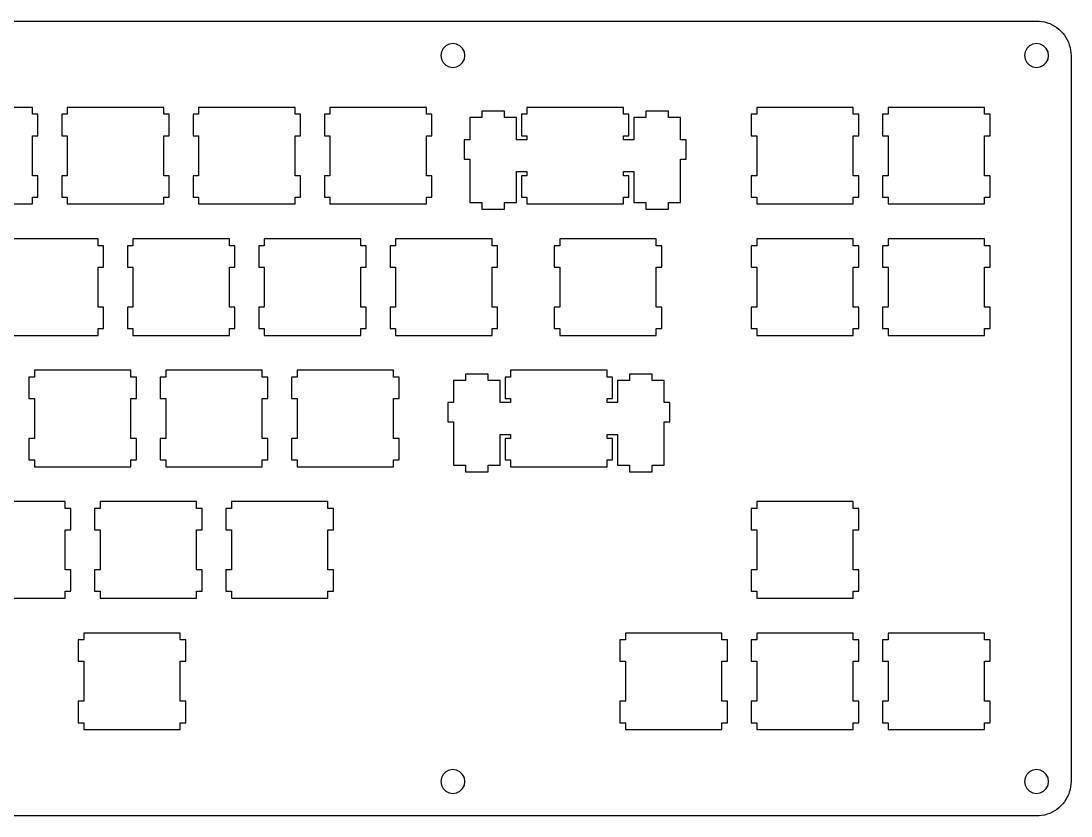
# Model space of a CAD drawing. Extents: x 0 to 349, y 0 to 115.
# Drawn here: x 196.4 to 348.7, y 0.1 to 115.3 of the extents above; entities that cross this region are included whole.
import ezdxf

# ---------------------------------------------------------------- set-up
doc = ezdxf.new("R2010")
doc.units = 0
doc.header["$MEASUREMENT"] = 0

msp = doc.modelspace()

# ---------------------------------------------------------------- linework, layer by layer
at = {"color": 0}
for p, q in [((5.0946, 115.343), (343.708, 115.342)), ((343.708, 115.342), (344.1, 115.328)), ((344.1, 115.328), (344.49, 115.282)), ((344.49, 115.282), (344.875, 115.204)), ((344.875, 115.204), (345.252, 115.098)), ((345.252, 115.098), (345.62, 114.961)), ((345.62, 114.961), (345.977, 114.799)), ((345.977, 114.799), (346.32, 114.607)), ((346.32, 114.607), (346.647, 114.388)), ((346.647, 114.388), (346.954, 114.146)), ((346.954, 114.146), (347.244, 113.878)), ((347.244, 113.878), (347.509, 113.592)), ((347.509, 113.592), (347.752, 113.283)), ((347.752, 113.283), (347.971, 112.955)), ((347.971, 112.955), (348.163, 112.612)), ((257.639, 111.373), (257.39, 110.883)), ((258.025, 111.758), (257.639, 111.373)), ((258.513, 112.007), (258.025, 111.758)), ((259.055, 112.094), (258.513, 112.007)), ((259.595, 112.007), (259.055, 112.094)), ((260.083, 111.758), (259.595, 112.007)), ((260.47, 111.373), (260.083, 111.758)), ((260.719, 110.883), (260.47, 111.373)), ((342.292, 111.373), (342.044, 110.883)), ((342.678, 111.758), (342.292, 111.373)), ((343.167, 112.007), (342.678, 111.758)), ((343.708, 112.094), (343.167, 112.007)), ((344.249, 112.007), (343.708, 112.094)), ((344.737, 111.758), (344.249, 112.007)), ((345.124, 111.373), (344.737, 111.758)), ((345.372, 110.883), (345.124, 111.373)), ((348.163, 112.612), (348.327, 112.256)), ((348.327, 112.256), (348.463, 111.888)), ((348.463, 111.888), (348.569, 111.51)), ((348.569, 111.51), (348.646, 111.125)), ((257.39, 110.883), (257.304, 110.344)), ((257.304, 110.344), (257.39, 109.802)), ((257.39, 109.802), (257.639, 109.316)), ((260.47, 109.316), (260.719, 109.802)), ((260.805, 110.344), (260.719, 110.883)), ((260.719, 109.802), (260.805, 110.344)), ((342.044, 110.883), (341.957, 110.344)), ((341.957, 110.344), (342.044, 109.802)), ((342.044, 109.802), (342.292, 109.316)), ((345.124, 109.316), (345.372, 109.802)), ((345.458, 110.344), (345.372, 110.883)), ((345.372, 109.802), (345.458, 110.344)), ((348.646, 111.125), (348.693, 110.735)), ((348.693, 110.735), (348.708, 110.344)), ((348.708, 110.344), (348.708, 5.09185)), ((257.639, 109.316), (258.025, 108.927)), ((258.025, 108.927), (258.513, 108.678)), ((258.513, 108.678), (259.055, 108.593)), ((259.055, 108.593), (259.595, 108.678)), ((259.595, 108.678), (260.083, 108.927)), ((260.083, 108.927), (260.47, 109.316)), ((342.292, 109.316), (342.678, 108.927)), ((342.678, 108.927), (343.167, 108.678)), ((343.167, 108.678), (343.708, 108.593)), ((343.708, 108.593), (344.249, 108.678)), ((344.249, 108.678), (344.737, 108.927)), ((344.737, 108.927), (345.124, 109.316)), ((198.07, 102.818), (184.07, 102.818)), ((198.07, 101.819), (198.07, 102.818)), ((203.12, 102.818), (203.12, 101.819)), ((217.12, 102.818), (203.12, 102.818)), ((217.12, 101.819), (217.12, 102.818)), ((222.17, 102.818), (222.17, 101.819)), ((236.17, 102.818), (222.17, 102.818)), ((236.17, 101.819), (236.17, 102.818)), ((241.22, 102.818), (241.22, 101.819)), ((255.22, 102.818), (241.22, 102.818)), ((255.22, 101.819), (255.22, 102.818)), ((266.544, 102.267), (263.245, 102.267)), ((263.245, 102.267), (263.245, 101.348)), ((266.544, 101.348), (266.544, 102.267)), ((269.795, 102.818), (269.795, 101.819)), ((283.795, 102.818), (269.795, 102.818)), ((283.795, 101.819), (283.795, 102.818)), ((290.344, 102.267), (287.045, 102.267)), ((287.045, 102.267), (287.045, 101.348)), ((290.344, 101.348), (290.344, 102.267)), ((303.131, 102.818), (303.131, 101.819)), ((317.132, 102.818), (303.131, 102.818)), ((317.132, 101.819), (317.132, 102.818)), ((322.181, 102.818), (322.181, 101.819)), ((336.182, 102.818), (322.181, 102.818)), ((336.182, 101.819), (336.182, 102.818)), ((198.87, 101.819), (198.07, 101.819)), ((198.87, 98.7171), (198.87, 101.819)), ((203.12, 101.819), (202.319, 101.819)), ((202.319, 101.819), (202.319, 98.7171)), ((217.92, 101.819), (217.12, 101.819)), ((217.92, 98.7171), (217.92, 101.819)), ((222.17, 101.819), (221.369, 101.819)), ((221.369, 101.819), (221.369, 98.7171)), ((236.97, 101.819), (236.17, 101.819)), ((236.97, 98.7171), (236.97, 101.819)), ((241.22, 101.819), (240.419, 101.819)), ((240.419, 101.819), (240.419, 98.7171)), ((256.02, 101.819), (255.22, 101.819)), ((256.02, 98.7171), (256.02, 101.819)), ((263.245, 101.348), (261.52, 101.348)), ((261.52, 101.348), (261.52, 98.1177)), ((268.27, 101.348), (266.544, 101.348)), ((268.27, 98.1177), (268.27, 101.348)), ((269.795, 101.819), (268.994, 101.819)), ((268.994, 101.819), (268.994, 98.7171)), ((284.595, 101.819), (283.795, 101.819)), ((284.595, 98.7171), (284.595, 101.819)), ((287.045, 101.348), (285.32, 101.348)), ((285.32, 101.348), (285.32, 98.1177)), ((292.07, 101.348), (290.344, 101.348)), ((292.07, 98.1177), (292.07, 101.348)), ((303.131, 101.819), (302.332, 101.819)), ((302.332, 101.819), (302.332, 98.7171)), ((317.931, 101.819), (317.132, 101.819)), ((317.931, 98.7171), (317.931, 101.819)), ((322.181, 101.819), (321.382, 101.819)), ((321.382, 101.819), (321.382, 98.7171)), ((336.981, 101.819), (336.182, 101.819)), ((336.981, 98.7171), (336.981, 101.819)), ((198.07, 92.9185), (198.07, 98.7171)), ((198.07, 98.7171), (198.87, 98.7171)), ((202.319, 98.7171), (203.12, 98.7171)), ((203.12, 98.7171), (203.12, 92.9185)), ((217.12, 92.9185), (217.12, 98.7171)), ((217.12, 98.7171), (217.92, 98.7171)), ((221.369, 98.7171), (222.17, 98.7171)), ((222.17, 98.7171), (222.17, 92.9185)), ((236.17, 92.9185), (236.17, 98.7171)), ((236.17, 98.7171), (236.97, 98.7171)), ((240.419, 98.7171), (241.22, 98.7171)), ((241.22, 98.7171), (241.22, 92.9185)), ((255.22, 92.9185), (255.22, 98.7171)), ((255.22, 98.7171), (256.02, 98.7171)), ((261.52, 98.1177), (260.695, 98.1177)), ((260.695, 98.1177), (260.695, 95.3188)), ((269.795, 98.1177), (268.27, 98.1177)), ((268.994, 98.7171), (269.795, 98.7171)), ((269.795, 98.7171), (269.795, 98.1177)), ((283.795, 98.1177), (283.795, 98.7171)), ((283.795, 98.7171), (284.595, 98.7171)), ((285.32, 98.1177), (283.795, 98.1177)), ((292.895, 98.1177), (292.07, 98.1177)), ((292.895, 95.3188), (292.895, 98.1177)), ((302.332, 98.7171), (303.131, 98.7171)), ((303.131, 98.7171), (303.131, 92.9185)), ((317.132, 92.9185), (317.132, 98.7171)), ((317.132, 98.7171), (317.931, 98.7171)), ((321.382, 98.7171), (322.181, 98.7171)), ((322.181, 98.7171), (322.181, 92.9185)), ((336.182, 92.9185), (336.182, 98.7171)), ((336.182, 98.7171), (336.981, 98.7171)), ((260.695, 95.3188), (261.52, 95.3188)), ((261.52, 95.3188), (261.52, 89.0475)), ((292.07, 89.0475), (292.07, 95.3188)), ((292.07, 95.3188), (292.895, 95.3188)), ((198.87, 92.9185), (198.07, 92.9185)), ((198.87, 89.8179), (198.87, 92.9185)), ((203.12, 92.9185), (202.319, 92.9185)), ((202.319, 92.9185), (202.319, 89.8179)), ((217.92, 92.9185), (217.12, 92.9185)), ((217.92, 89.8179), (217.92, 92.9185)), ((222.17, 92.9185), (221.369, 92.9185)), ((221.369, 92.9185), (221.369, 89.8179)), ((236.97, 92.9185), (236.17, 92.9185)), ((236.97, 89.8179), (236.97, 92.9185)), ((241.22, 92.9185), (240.419, 92.9185)), ((240.419, 92.9185), (240.419, 89.8179)), ((256.02, 92.9185), (255.22, 92.9185)), ((256.02, 89.8179), (256.02, 92.9185)), ((268.27, 89.0475), (268.27, 93.5179)), ((268.27, 93.5179), (269.795, 93.5179)), ((269.795, 92.9185), (268.994, 92.9185)), ((268.994, 92.9185), (268.994, 89.8179)), ((269.795, 93.5179), (269.795, 92.9185)), ((283.795, 92.9185), (283.795, 93.5179)), ((283.795, 93.5179), (285.32, 93.5179)), ((284.595, 92.9185), (283.795, 92.9185)), ((284.595, 89.8179), (284.595, 92.9185)), ((285.32, 93.5179), (285.32, 89.0475)), ((303.131, 92.9185), (302.332, 92.9185)), ((302.332, 92.9185), (302.332, 89.8179)), ((317.931, 92.9185), (317.132, 92.9185)), ((317.931, 89.8179), (317.931, 92.9185)), ((322.181, 92.9185), (321.382, 92.9185)), ((321.382, 92.9185), (321.382, 89.8179)), ((336.981, 92.9185), (336.182, 92.9185)), ((336.981, 89.8179), (336.981, 92.9185)), ((184.07, 88.8175), (198.07, 88.8175)), ((198.07, 88.8175), (198.07, 89.8179)), ((198.07, 89.8179), (198.87, 89.8179)), ((202.319, 89.8179), (203.12, 89.8179)), ((203.12, 89.8179), (203.12, 88.8175)), ((203.12, 88.8175), (217.12, 88.8175)), ((217.12, 88.8175), (217.12, 89.8179)), ((217.12, 89.8179), (217.92, 89.8179)), ((221.369, 89.8179), (222.17, 89.8179)), ((222.17, 89.8179), (222.17, 88.8175)), ((222.17, 88.8175), (236.17, 88.8175)), ((236.17, 88.8175), (236.17, 89.8179)), ((236.17, 89.8179), (236.97, 89.8179)), ((240.419, 89.8179), (241.22, 89.8179)), ((241.22, 89.8179), (241.22, 88.8175)), ((241.22, 88.8175), (255.22, 88.8175)), ((255.22, 88.8175), (255.22, 89.8179)), ((255.22, 89.8179), (256.02, 89.8179)), ((261.52, 89.0475), (263.245, 89.0475)), ((263.245, 89.0475), (263.245, 88.0678)), ((266.544, 88.0678), (266.544, 89.0475)), ((266.544, 89.0475), (268.27, 89.0475)), ((268.994, 89.8179), (269.795, 89.8179)), ((269.795, 89.8179), (269.795, 88.8175)), ((269.795, 88.8175), (283.795, 88.8175)), ((283.795, 88.8175), (283.795, 89.8179)), ((283.795, 89.8179), (284.595, 89.8179)), ((285.32, 89.0475), (287.045, 89.0475)), ((287.045, 89.0475), (287.045, 88.0678)), ((290.344, 88.0678), (290.344, 89.0475)), ((290.344, 89.0475), (292.07, 89.0475)), ((302.332, 89.8179), (303.131, 89.8179)), ((303.131, 89.8179), (303.131, 88.8175)), ((303.131, 88.8175), (317.132, 88.8175)), ((317.132, 88.8175), (317.132, 89.8179)), ((317.132, 89.8179), (317.931, 89.8179)), ((321.382, 89.8179), (322.181, 89.8179)), ((322.181, 89.8179), (322.181, 88.8175)), ((322.181, 88.8175), (336.182, 88.8175)), ((336.182, 88.8175), (336.182, 89.8179)), ((336.182, 89.8179), (336.981, 89.8179)), ((263.245, 88.0678), (266.544, 88.0678)), ((287.045, 88.0678), (290.344, 88.0678)), ((207.595, 83.7681), (193.595, 83.7681)), ((207.595, 82.7691), (207.595, 83.7681)), ((212.645, 83.7681), (212.645, 82.7691)), ((226.645, 83.7681), (212.645, 83.7681)), ((226.645, 82.7691), (226.645, 83.7681)), ((231.695, 83.7681), (231.695, 82.7691)), ((245.695, 83.7681), (231.695, 83.7681)), ((245.695, 82.7691), (245.695, 83.7681)), ((250.745, 83.7681), (250.745, 82.7691)), ((264.745, 83.7681), (250.745, 83.7681)), ((264.745, 82.7691), (264.745, 83.7681)), ((274.556, 83.7681), (274.556, 82.7691)), ((288.557, 83.7681), (274.556, 83.7681)), ((288.557, 82.7691), (288.557, 83.7681)), ((303.131, 83.7681), (303.131, 82.7691)), ((317.132, 83.7681), (303.131, 83.7681)), ((317.132, 82.7691), (317.132, 83.7681)), ((322.181, 83.7681), (322.181, 82.7691)), ((336.182, 83.7681), (322.181, 83.7681)), ((336.182, 82.7691), (336.182, 83.7681)), ((208.395, 82.7691), (207.595, 82.7691)), ((208.395, 79.6671), (208.395, 82.7691)), ((212.645, 82.7691), (211.844, 82.7691)), ((211.844, 82.7691), (211.844, 79.6671)), ((227.445, 82.7691), (226.645, 82.7691)), ((227.445, 79.6671), (227.445, 82.7691)), ((231.695, 82.7691), (230.894, 82.7691)), ((230.894, 82.7691), (230.894, 79.6671)), ((246.495, 82.7691), (245.695, 82.7691)), ((246.495, 79.6671), (246.495, 82.7691)), ((250.745, 82.7691), (249.944, 82.7691)), ((249.944, 82.7691), (249.944, 79.6671)), ((265.545, 82.7691), (264.745, 82.7691)), ((265.545, 79.6671), (265.545, 82.7691)), ((274.556, 82.7691), (273.757, 82.7691)), ((273.757, 82.7691), (273.757, 79.6671)), ((289.356, 82.7691), (288.557, 82.7691)), ((289.356, 79.6671), (289.356, 82.7691)), ((303.131, 82.7691), (302.332, 82.7691)), ((302.332, 82.7691), (302.332, 79.6671)), ((317.931, 82.7691), (317.132, 82.7691)), ((317.931, 79.6671), (317.931, 82.7691)), ((322.181, 82.7691), (321.382, 82.7691)), ((321.382, 82.7691), (321.382, 79.6671)), ((336.981, 82.7691), (336.182, 82.7691)), ((336.981, 79.6671), (336.981, 82.7691)), ((207.595, 73.8671), (207.595, 79.6671)), ((207.595, 79.6671), (208.395, 79.6671)), ((211.844, 79.6671), (212.645, 79.6671)), ((212.645, 79.6671), (212.645, 73.8671)), ((226.645, 73.8671), (226.645, 79.6671)), ((226.645, 79.6671), (227.445, 79.6671)), ((230.894, 79.6671), (231.695, 79.6671)), ((231.695, 79.6671), (231.695, 73.8671)), ((245.695, 73.8671), (245.695, 79.6671)), ((245.695, 79.6671), (246.495, 79.6671)), ((249.944, 79.6671), (250.745, 79.6671)), ((250.745, 79.6671), (250.745, 73.8671)), ((264.745, 73.8671), (264.745, 79.6671)), ((264.745, 79.6671), (265.545, 79.6671)), ((273.757, 79.6671), (274.556, 79.6671)), ((274.556, 79.6671), (274.556, 73.8671)), ((288.557, 73.8671), (288.557, 79.6671)), ((288.557, 79.6671), (289.356, 79.6671)), ((302.332, 79.6671), (303.131, 79.6671)), ((303.131, 79.6671), (303.131, 73.8671)), ((317.132, 73.8671), (317.132, 79.6671)), ((317.132, 79.6671), (317.931, 79.6671)), ((321.382, 79.6671), (322.181, 79.6671)), ((322.181, 79.6671), (322.181, 73.8671)), ((336.182, 73.8671), (336.182, 79.6671)), ((336.182, 79.6671), (336.981, 79.6671)), ((208.395, 73.8671), (207.595, 73.8671)), ((208.395, 70.7679), (208.395, 73.8671)), ((212.645, 73.8671), (211.844, 73.8671)), ((211.844, 73.8671), (211.844, 70.7679)), ((227.445, 73.8671), (226.645, 73.8671)), ((227.445, 70.7679), (227.445, 73.8671)), ((231.695, 73.8671), (230.894, 73.8671)), ((230.894, 73.8671), (230.894, 70.7679)), ((246.495, 73.8671), (245.695, 73.8671)), ((246.495, 70.7679), (246.495, 73.8671)), ((250.745, 73.8671), (249.944, 73.8671)), ((249.944, 73.8671), (249.944, 70.7679)), ((265.545, 73.8671), (264.745, 73.8671)), ((265.545, 70.7679), (265.545, 73.8671)), ((274.556, 73.8671), (273.757, 73.8671)), ((273.757, 73.8671), (273.757, 70.7679)), ((289.356, 73.8671), (288.557, 73.8671)), ((289.356, 70.7679), (289.356, 73.8671)), ((303.131, 73.8671), (302.332, 73.8671)), ((302.332, 73.8671), (302.332, 70.7679)), ((317.931, 73.8671), (317.132, 73.8671)), ((317.931, 70.7679), (317.931, 73.8671)), ((322.181, 73.8671), (321.382, 73.8671)), ((321.382, 73.8671), (321.382, 70.7679)), ((336.981, 73.8671), (336.182, 73.8671)), ((336.981, 70.7679), (336.981, 73.8671)), ((207.595, 69.7675), (207.595, 70.7679)), ((207.595, 70.7679), (208.395, 70.7679)), ((211.844, 70.7679), (212.645, 70.7679)), ((212.645, 70.7679), (212.645, 69.7675)), ((226.645, 69.7675), (226.645, 70.7679)), ((226.645, 70.7679), (227.445, 70.7679)), ((230.894, 70.7679), (231.695, 70.7679)), ((231.695, 70.7679), (231.695, 69.7675)), ((245.695, 69.7675), (245.695, 70.7679)), ((245.695, 70.7679), (246.495, 70.7679)), ((249.944, 70.7679), (250.745, 70.7679)), ((250.745, 70.7679), (250.745, 69.7675)), ((264.745, 69.7675), (264.745, 70.7679)), ((264.745, 70.7679), (265.545, 70.7679)), ((273.757, 70.7679), (274.556, 70.7679)), ((274.556, 70.7679), (274.556, 69.7675)), ((288.557, 69.7675), (288.557, 70.7679)), ((288.557, 70.7679), (289.356, 70.7679)), ((302.332, 70.7679), (303.131, 70.7679)), ((303.131, 70.7679), (303.131, 69.7675)), ((317.132, 69.7675), (317.132, 70.7679)), ((317.132, 70.7679), (317.931, 70.7679)), ((321.382, 70.7679), (322.181, 70.7679)), ((322.181, 70.7679), (322.181, 69.7675)), ((336.182, 69.7675), (336.182, 70.7679)), ((336.182, 70.7679), (336.981, 70.7679)), ((193.595, 69.7675), (207.595, 69.7675)), ((212.645, 69.7675), (226.645, 69.7675)), ((231.695, 69.7675), (245.695, 69.7675)), ((250.745, 69.7675), (264.745, 69.7675)), ((274.556, 69.7675), (288.557, 69.7675)), ((303.131, 69.7675), (317.132, 69.7675)), ((322.181, 69.7675), (336.182, 69.7675)), ((198.356, 64.7181), (198.356, 63.7191)), ((212.357, 64.7181), (198.356, 64.7181)), ((212.357, 63.7191), (212.357, 64.7181)), ((217.406, 64.7181), (217.406, 63.7191)), ((231.407, 64.7181), (217.406, 64.7181)), ((231.407, 63.7191), (231.407, 64.7181)), ((236.456, 64.7181), (236.456, 63.7191)), ((250.457, 64.7181), (236.456, 64.7181)), ((250.457, 63.7191), (250.457, 64.7181)), ((264.163, 64.1671), (260.863, 64.1671)), ((260.863, 64.1671), (260.863, 63.2478)), ((264.163, 63.2478), (264.163, 64.1671)), ((267.413, 64.7181), (267.413, 63.7191)), ((281.413, 64.7181), (267.413, 64.7181)), ((281.413, 63.7191), (281.413, 64.7181)), ((287.963, 64.1671), (284.663, 64.1671)), ((284.663, 64.1671), (284.663, 63.2478)), ((287.963, 63.2478), (287.963, 64.1671)), ((198.356, 63.7191), (197.557, 63.7191)), ((197.557, 63.7191), (197.557, 60.6171)), ((213.156, 63.7191), (212.357, 63.7191)), ((213.156, 60.6171), (213.156, 63.7191)), ((217.406, 63.7191), (216.607, 63.7191)), ((216.607, 63.7191), (216.607, 60.6171)), ((232.206, 63.7191), (231.407, 63.7191)), ((232.206, 60.6171), (232.206, 63.7191)), ((236.456, 63.7191), (235.657, 63.7191)), ((235.657, 63.7191), (235.657, 60.6171)), ((251.256, 63.7191), (250.457, 63.7191)), ((251.256, 60.6171), (251.256, 63.7191)), ((260.863, 63.2478), (259.137, 63.2478)), ((259.137, 63.2478), (259.137, 60.0177)), ((265.888, 63.2478), (264.163, 63.2478)), ((265.888, 60.0177), (265.888, 63.2478)), ((267.413, 63.7191), (266.613, 63.7191)), ((266.613, 63.7191), (266.613, 60.6171)), ((282.213, 63.7191), (281.413, 63.7191)), ((282.213, 60.6171), (282.213, 63.7191)), ((284.663, 63.2478), (282.937, 63.2478)), ((282.937, 63.2478), (282.937, 60.0177)), ((289.688, 63.2478), (287.963, 63.2478)), ((289.688, 60.0177), (289.688, 63.2478)), ((197.557, 60.6171), (198.356, 60.6171)), ((198.356, 60.6171), (198.356, 54.8171)), ((212.357, 54.8171), (212.357, 60.6171)), ((212.357, 60.6171), (213.156, 60.6171)), ((216.607, 60.6171), (217.406, 60.6171)), ((217.406, 60.6171), (217.406, 54.8171)), ((231.407, 54.8171), (231.407, 60.6171)), ((231.407, 60.6171), (232.206, 60.6171)), ((235.657, 60.6171), (236.456, 60.6171)), ((236.456, 60.6171), (236.456, 54.8171)), ((250.457, 54.8171), (250.457, 60.6171)), ((250.457, 60.6171), (251.256, 60.6171)), ((259.137, 60.0177), (258.313, 60.0177)), ((258.313, 60.0177), (258.313, 57.2188)), ((267.413, 60.0177), (265.888, 60.0177)), ((266.613, 60.6171), (267.413, 60.6171)), ((267.413, 60.6171), (267.413, 60.0177)), ((281.413, 60.0177), (281.413, 60.6171)), ((281.413, 60.6171), (282.213, 60.6171)), ((282.937, 60.0177), (281.413, 60.0177)), ((290.513, 60.0177), (289.688, 60.0177)), ((290.513, 57.2188), (290.513, 60.0177)), ((258.313, 57.2188), (259.137, 57.2188)), ((259.137, 57.2188), (259.137, 50.9475)), ((289.688, 50.9475), (289.688, 57.2188)), ((289.688, 57.2188), (290.513, 57.2188)), ((265.888, 50.9475), (265.888, 55.4179)), ((265.888, 55.4179), (267.413, 55.4179)), ((267.413, 55.4179), (267.413, 54.8171)), ((281.413, 54.8171), (281.413, 55.4179)), ((281.413, 55.4179), (282.937, 55.4179)), ((282.937, 55.4179), (282.937, 50.9475)), ((198.356, 54.8171), (197.557, 54.8171)), ((197.557, 54.8171), (197.557, 51.7179)), ((213.156, 54.8171), (212.357, 54.8171)), ((213.156, 51.7179), (213.156, 54.8171)), ((217.406, 54.8171), (216.607, 54.8171)), ((216.607, 54.8171), (216.607, 51.7179)), ((232.206, 54.8171), (231.407, 54.8171)), ((232.206, 51.7179), (232.206, 54.8171)), ((236.456, 54.8171), (235.657, 54.8171)), ((235.657, 54.8171), (235.657, 51.7179)), ((251.256, 54.8171), (250.457, 54.8171)), ((251.256, 51.7179), (251.256, 54.8171)), ((267.413, 54.8171), (266.613, 54.8171)), ((266.613, 54.8171), (266.613, 51.7179)), ((282.213, 54.8171), (281.413, 54.8171)), ((282.213, 51.7179), (282.213, 54.8171)), ((197.557, 51.7179), (198.356, 51.7179)), ((198.356, 51.7179), (198.356, 50.7175)), ((198.356, 50.7175), (212.357, 50.7175)), ((212.357, 50.7175), (212.357, 51.7179)), ((212.357, 51.7179), (213.156, 51.7179)), ((216.607, 51.7179), (217.406, 51.7179)), ((217.406, 51.7179), (217.406, 50.7175)), ((217.406, 50.7175), (231.407, 50.7175)), ((231.407, 50.7175), (231.407, 51.7179)), ((231.407, 51.7179), (232.206, 51.7179)), ((235.657, 51.7179), (236.456, 51.7179)), ((236.456, 51.7179), (236.456, 50.7175)), ((236.456, 50.7175), (250.457, 50.7175)), ((250.457, 50.7175), (250.457, 51.7179)), ((250.457, 51.7179), (251.256, 51.7179)), ((259.137, 50.9475), (260.863, 50.9475)), ((260.863, 50.9475), (260.863, 49.9678)), ((264.163, 49.9678), (264.163, 50.9475)), ((264.163, 50.9475), (265.888, 50.9475)), ((266.613, 51.7179), (267.413, 51.7179)), ((267.413, 51.7179), (267.413, 50.7175)), ((267.413, 50.7175), (281.413, 50.7175)), ((281.413, 50.7175), (281.413, 51.7179)), ((281.413, 51.7179), (282.213, 51.7179)), ((282.937, 50.9475), (284.663, 50.9475)), ((284.663, 50.9475), (284.663, 49.9678)), ((287.963, 49.9678), (287.963, 50.9475)), ((287.963, 50.9475), (289.688, 50.9475)), ((260.863, 49.9678), (264.163, 49.9678)), ((284.663, 49.9678), (287.963, 49.9678)), ((202.832, 45.6681), (188.831, 45.6681)), ((202.832, 44.6691), (202.832, 45.6681)), ((203.631, 44.6691), (202.832, 44.6691)), ((203.631, 41.5685), (203.631, 44.6691)), ((207.881, 44.6691), (207.082, 44.6691)), ((207.082, 44.6691), (207.082, 41.5685)), ((207.881, 45.6681), (207.881, 44.6691)), ((221.882, 45.6681), (207.881, 45.6681)), ((221.882, 44.6691), (221.882, 45.6681)), ((222.681, 44.6691), (221.882, 44.6691)), ((222.681, 41.5685), (222.681, 44.6691)), ((226.931, 44.6691), (226.132, 44.6691)), ((226.132, 44.6691), (226.132, 41.5685)), ((226.931, 45.6681), (226.931, 44.6691)), ((240.932, 45.6681), (226.931, 45.6681)), ((240.932, 44.6691), (240.932, 45.6681)), ((241.731, 44.6691), (240.932, 44.6691)), ((241.731, 41.5685), (241.731, 44.6691)), ((303.131, 44.6691), (302.332, 44.6691)), ((302.332, 44.6691), (302.332, 41.5685)), ((303.131, 45.6681), (303.131, 44.6691)), ((317.132, 45.6681), (303.131, 45.6681)), ((317.132, 44.6691), (317.132, 45.6681)), ((317.931, 44.6691), (317.132, 44.6691)), ((317.931, 41.5685), (317.931, 44.6691)), ((202.832, 35.7671), (202.832, 41.5685)), ((202.832, 41.5685), (203.631, 41.5685)), ((207.082, 41.5685), (207.881, 41.5685)), ((207.881, 41.5685), (207.881, 35.7671)), ((221.882, 35.7671), (221.882, 41.5685)), ((221.882, 41.5685), (222.681, 41.5685)), ((226.132, 41.5685), (226.931, 41.5685)), ((226.931, 41.5685), (226.931, 35.7671)), ((240.932, 35.7671), (240.932, 41.5685)), ((240.932, 41.5685), (241.731, 41.5685)), ((302.332, 41.5685), (303.131, 41.5685)), ((303.131, 41.5685), (303.131, 35.7671)), ((317.132, 35.7671), (317.132, 41.5685)), ((317.132, 41.5685), (317.931, 41.5685)), ((203.631, 35.7671), (202.832, 35.7671)), ((203.631, 32.6678), (203.631, 35.7671)), ((207.881, 35.7671), (207.082, 35.7671)), ((207.082, 35.7671), (207.082, 32.6678)), ((222.681, 35.7671), (221.882, 35.7671)), ((222.681, 32.6678), (222.681, 35.7671)), ((226.931, 35.7671), (226.132, 35.7671)), ((226.132, 35.7671), (226.132, 32.6678)), ((241.731, 35.7671), (240.932, 35.7671)), ((241.731, 32.6678), (241.731, 35.7671)), ((303.131, 35.7671), (302.332, 35.7671)), ((302.332, 35.7671), (302.332, 32.6678)), ((317.931, 35.7671), (317.132, 35.7671)), ((317.931, 32.6678), (317.931, 35.7671)), ((202.832, 31.6673), (202.832, 32.6678)), ((202.832, 32.6678), (203.631, 32.6678)), ((207.082, 32.6678), (207.881, 32.6678)), ((207.881, 32.6678), (207.881, 31.6673)), ((221.882, 31.6673), (221.882, 32.6678)), ((221.882, 32.6678), (222.681, 32.6678)), ((226.132, 32.6678), (226.931, 32.6678)), ((226.931, 32.6678), (226.931, 31.6673)), ((240.932, 31.6673), (240.932, 32.6678)), ((240.932, 32.6678), (241.731, 32.6678)), ((302.332, 32.6678), (303.131, 32.6678)), ((303.131, 32.6678), (303.131, 31.6673)), ((317.132, 31.6673), (317.132, 32.6678)), ((317.132, 32.6678), (317.931, 32.6678)), ((188.831, 31.6673), (202.832, 31.6673)), ((207.881, 31.6673), (221.882, 31.6673)), ((226.931, 31.6673), (240.932, 31.6673)), ((303.131, 31.6673), (317.132, 31.6673)), ((205.501, 26.6182), (205.501, 25.6191)), ((219.501, 26.6182), (205.501, 26.6182)), ((219.501, 25.6191), (219.501, 26.6182)), ((284.081, 26.6182), (284.081, 25.6191)), ((298.082, 26.6182), (284.081, 26.6182)), ((298.082, 25.6191), (298.082, 26.6182)), ((303.131, 26.6182), (303.131, 25.6191)), ((317.132, 26.6182), (303.131, 26.6182)), ((317.132, 25.6191), (317.132, 26.6182)), ((322.181, 26.6182), (322.181, 25.6191)), ((336.182, 26.6182), (322.181, 26.6182)), ((336.182, 25.6191), (336.182, 26.6182)), ((205.501, 25.6191), (204.701, 25.6191)), ((204.701, 25.6191), (204.701, 22.5185)), ((220.3, 25.6191), (219.501, 25.6191)), ((220.3, 22.5185), (220.3, 25.6191)), ((284.081, 25.6191), (283.282, 25.6191)), ((283.282, 25.6191), (283.282, 22.5185)), ((298.881, 25.6191), (298.082, 25.6191)), ((298.881, 22.5185), (298.881, 25.6191)), ((303.131, 25.6191), (302.332, 25.6191)), ((302.332, 25.6191), (302.332, 22.5185)), ((317.931, 25.6191), (317.132, 25.6191)), ((317.931, 22.5185), (317.931, 25.6191)), ((322.181, 25.6191), (321.382, 25.6191)), ((321.382, 25.6191), (321.382, 22.5185)), ((336.981, 25.6191), (336.182, 25.6191)), ((336.981, 22.5185), (336.981, 25.6191)), ((204.701, 22.5185), (205.501, 22.5185)), ((205.501, 22.5185), (205.501, 16.717)), ((219.501, 16.717), (219.501, 22.5185)), ((219.501, 22.5185), (220.3, 22.5185)), ((283.282, 22.5185), (284.081, 22.5185)), ((284.081, 22.5185), (284.081, 16.717)), ((298.082, 16.717), (298.082, 22.5185)), ((298.082, 22.5185), (298.881, 22.5185)), ((302.332, 22.5185), (303.131, 22.5185)), ((303.131, 22.5185), (303.131, 16.717)), ((317.132, 16.717), (317.132, 22.5185)), ((317.132, 22.5185), (317.931, 22.5185)), ((321.382, 22.5185), (322.181, 22.5185)), ((322.181, 22.5185), (322.181, 16.717)), ((336.182, 16.717), (336.182, 22.5185)), ((336.182, 22.5185), (336.981, 22.5185)), ((205.501, 16.717), (204.701, 16.717)), ((204.701, 16.717), (204.701, 13.6178)), ((220.3, 16.717), (219.501, 16.717)), ((220.3, 13.6178), (220.3, 16.717)), ((284.081, 16.717), (283.282, 16.717)), ((283.282, 16.717), (283.282, 13.6178)), ((298.881, 16.717), (298.082, 16.717)), ((298.881, 13.6178), (298.881, 16.717)), ((303.131, 16.717), (302.332, 16.717)), ((302.332, 16.717), (302.332, 13.6178)), ((317.931, 16.717), (317.132, 16.717)), ((317.931, 13.6178), (317.931, 16.717)), ((322.181, 16.717), (321.382, 16.717)), ((321.382, 16.717), (321.382, 13.6178)), ((336.981, 16.717), (336.182, 16.717)), ((336.981, 13.6178), (336.981, 16.717)), ((204.701, 13.6178), (205.501, 13.6178)), ((205.501, 13.6178), (205.501, 12.6173)), ((205.501, 12.6173), (219.501, 12.6173)), ((219.501, 12.6173), (219.501, 13.6178)), ((219.501, 13.6178), (220.3, 13.6178)), ((283.282, 13.6178), (284.081, 13.6178)), ((284.081, 13.6178), (284.081, 12.6173)), ((284.081, 12.6173), (298.082, 12.6173)), ((298.082, 12.6173), (298.082, 13.6178)), ((298.082, 13.6178), (298.881, 13.6178)), ((302.332, 13.6178), (303.131, 13.6178)), ((303.131, 13.6178), (303.131, 12.6173)), ((303.131, 12.6173), (317.132, 12.6173)), ((317.132, 12.6173), (317.132, 13.6178)), ((317.132, 13.6178), (317.931, 13.6178)), ((321.382, 13.6178), (322.181, 13.6178)), ((322.181, 13.6178), (322.181, 12.6173)), ((322.181, 12.6173), (336.182, 12.6173)), ((336.182, 12.6173), (336.182, 13.6178)), ((336.182, 13.6178), (336.981, 13.6178)), ((257.639, 6.11988), (257.39, 5.63203)), ((258.025, 6.50847), (257.639, 6.11988)), ((258.513, 6.75792), (258.025, 6.50847)), ((259.055, 6.84195), (258.513, 6.75792)), ((259.595, 6.75792), (259.055, 6.84195)), ((260.083, 6.50847), (259.595, 6.75792)), ((260.47, 6.11988), (260.083, 6.50847)), ((260.719, 5.63203), (260.47, 6.11988)), ((342.292, 6.11988), (342.044, 5.63203)), ((342.678, 6.50847), (342.292, 6.11988)), ((343.167, 6.75792), (342.678, 6.50847)), ((343.708, 6.84195), (343.167, 6.75792)), ((344.249, 6.75792), (343.708, 6.84195)), ((344.737, 6.50847), (344.249, 6.75792)), ((345.124, 6.11988), (344.737, 6.50847)), ((345.372, 5.63203), (345.124, 6.11988)), ((257.39, 5.63203), (257.304, 5.09185)), ((257.304, 5.09185), (257.39, 4.55306)), ((260.805, 5.09185), (260.719, 5.63203)), ((260.719, 4.55306), (260.805, 5.09185)), ((342.044, 5.63203), (341.957, 5.09185)), ((341.957, 5.09185), (342.044, 4.55306)), ((345.458, 5.09185), (345.372, 5.63203)), ((345.372, 4.55306), (345.458, 5.09185)), ((348.693, 4.70048), (348.646, 4.30911)), ((348.708, 5.09185), (348.693, 4.70048)), ((257.39, 4.55306), (257.639, 4.06245)), ((257.639, 4.06245), (258.025, 3.67661)), ((258.025, 3.67661), (258.513, 3.42718)), ((258.513, 3.42718), (259.055, 3.34174)), ((259.055, 3.34174), (259.595, 3.42718)), ((259.595, 3.42718), (260.083, 3.67661)), ((260.083, 3.67661), (260.47, 4.06245)), ((260.47, 4.06245), (260.719, 4.55306)), ((342.044, 4.55306), (342.292, 4.06245)), ((342.292, 4.06245), (342.678, 3.67661)), ((342.678, 3.67661), (343.167, 3.42718)), ((343.167, 3.42718), (343.708, 3.34174)), ((343.708, 3.34174), (344.249, 3.42718)), ((344.249, 3.42718), (344.737, 3.67661)), ((344.737, 3.67661), (345.124, 4.06245)), ((345.124, 4.06245), (345.372, 4.55306)), ((348.327, 3.17776), (348.163, 2.82222)), ((348.463, 3.5457), (348.327, 3.17776)), ((348.569, 3.92465), (348.463, 3.5457)), ((348.646, 4.30911), (348.569, 3.92465)), ((347.244, 1.55718), (346.954, 1.28984)), ((347.509, 1.84381), (347.244, 1.55718)), ((347.752, 2.15249), (347.509, 1.84381)), ((347.971, 2.48047), (347.752, 2.15249)), ((348.163, 2.82222), (347.971, 2.48047)), ((343.708, 0.09095), (5.0946, 0.09233)), ((344.1, 0.10749), (343.708, 0.09095)), ((344.49, 0.15296), (344.1, 0.10749)), ((344.875, 0.23151), (344.49, 0.15296)), ((345.252, 0.33624), (344.875, 0.23151)), ((345.62, 0.47267), (345.252, 0.33624)), ((345.977, 0.63665), (345.62, 0.47267)), ((346.32, 0.8282), (345.977, 0.63665)), ((346.647, 1.04593), (346.32, 0.8282)), ((346.954, 1.28984), (346.647, 1.04593))]:
    msp.add_line(p, q, dxfattribs=at)

doc.saveas('drawing.dxf')
